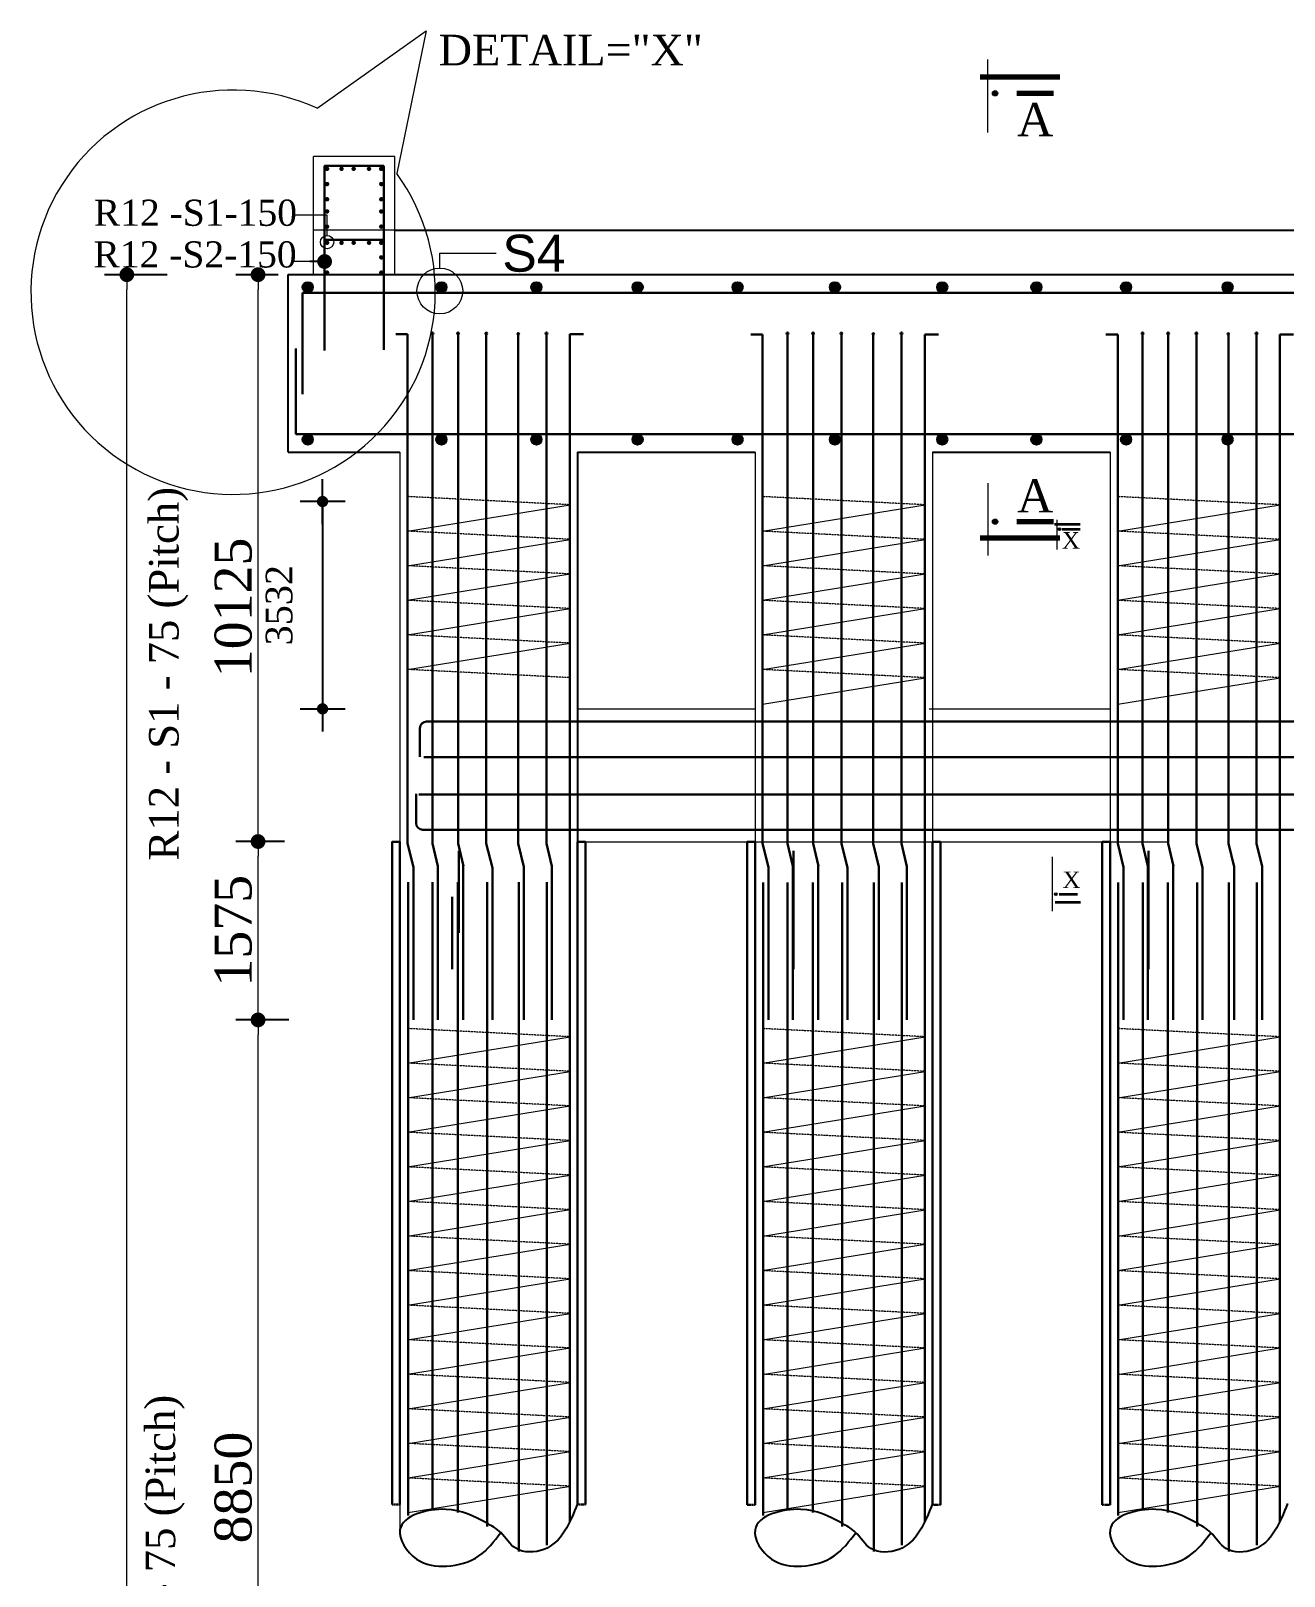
# Model space of a CAD drawing. Header units: millimetres. Extents: x -571543 to 35267, y -84886 to 197746.
# Drawn here: x -403814 to -395343, y 153966 to 164414 of the extents above; entities that cross this region are included whole.
import ezdxf

# ---------------------------------------------------------------- set-up
doc = ezdxf.new("R2010")
doc.units = ezdxf.units.MM
doc.header["$PDMODE"] = 2
doc.linetypes.add('DASHEDX2', pattern=[38.1, 25.4, -12.7])
doc.linetypes.add('HIDDEN', pattern=[9.525, 6.35, -3.175])
doc.layers.get('Defpoints').update_dxf_attribs({"lineweight": 13})
for name, color, linetype, lineweight in [('Abutment W Line', 200, 'Continuous', 15), ('Ber', 12, 'Continuous', 30), ('Binder', 136, 'Continuous', 15), ('BODER', 1, 'Continuous', 40), ('dim', 96, 'Continuous', 25), ('Dimision', 96, 'Continuous', 18), ('hatch', 65, 'Continuous', 15), ('Pile', 11, 'Continuous', 15), ('Reinf.', 12, 'Continuous', 30), ('Rod', 12, 'Continuous', 30), ('Steel Casing', 70, 'Continuous', 30), ('Text', 7, 'Continuous', 15)]:
    doc.layers.add(name, color=color, linetype=linetype, lineweight=lineweight)
doc.layers.add('Pire Line', color=11, linetype='Continuous')
doc.styles.add('ROMANS', font='arial.ttf', dxfattribs={"height": 200})
doc.styles.get("Standard").update_dxf_attribs({"font": 'times.ttf'})
doc.styles.add('STYLE1', font='romantic.ttf', dxfattribs={"height": 85})
doc.dimstyles.new('ISO-25', dxfattribs={"dimtxt": 175, "dimasz": 100, "dimexe": 65, "dimexo": 115.625, "dimgap": 40, "dimtad": 1, "dimtoh": 1, "dimdec": 0, "dimtxsty": 'Standard', "dimblk": 'DOT', "dimcen": 300, "dimclrd": 256, "dimclre": 256, "dimclrt": 256, "dimadec": 0, "dimazin": 0, "dimtfac": 1, "dimtdec": 0, "dimtix": 1, "dimtmove": 0, "dimatfit": 3, "dimldrblk": 'DOT', "dimfxl": 75, "dimlwd": -1, "dimarcsym": 0})
doc.dimstyles.new('ISO-70', dxfattribs={"dimscale": 0, "dimtxt": 70, "dimasz": 0.75, "dimexe": 35, "dimexo": 35, "dimgap": 20, "dimtad": 1, "dimdec": 0, "dimlfac": -1, "dimzin": 1, "dimdsep": 46, "dimtxsty": 'Standard', "dimblk": 'DIM', "dimcen": 60, "dimclrd": 256, "dimclre": 256, "dimclrt": 256, "dimadec": 0, "dimazin": 0, "dimtfac": 1, "dimtdec": 0, "dimtix": 1, "dimtofl": 0, "dimtmove": 0, "dimatfit": 3, "dimldrblk": 'DOT', "dimfxl": 35, "dimfxlon": 1, "dimtolj": 1, "dimlwd": -1, "dimarcsym": 0})

# ---------------------------------------------------------------- blocks, each defined once
blk = doc.blocks.new('rod')
at = {"layer": 'Rod', "ltscale": 10, "const_width": 15}
blk.add_lwpolyline([(-7.5, 0, 1), (7.5, 0, 1)], format="xyb", close=True, dxfattribs=at)
blk = doc.blocks.new('_Dot')
at = {"color": 0, "linetype": 'ByBlock', "lineweight": -2}
blk.add_line((-0.5, 0), (-1, 0), dxfattribs=at)
at = {"color": 0, "linetype": 'ByBlock', "const_width": 0.5}
blk.add_lwpolyline([(-0.25, 0, 1), (0.25, 0, 1)], format="xyb", close=True, dxfattribs=at)
blk = doc.blocks.new('*D306')
at = {"layer": 'Defpoints', "color": 0, "ltscale": 3, "transparency": 16777216}
for p in [(-402279, 157727), (-401956, 157727), (-401985, 151403)]:
    blk.add_point(p, dxfattribs=at)
at = {"layer": 'Dimision', "color": 1, "lineweight": -2, "ltscale": 3, "transparency": 16777216}
for p, q in [((-402071, 157727), (-402429, 157727)), ((-402101, 151403), (-402429, 151403))]:
    blk.add_line(p, q, dxfattribs=at)
at = {"layer": 'Dimision', "ltscale": 3, "transparency": 16777216}
blk.add_line((-402279, 151503), (-402279, 157627), dxfattribs=at)
at = {"layer": 'Dimision', "ltscale": 3, "transparency": 16777216, "xscale": 100, "yscale": 100, "zscale": 100}
for p, rotation in [((-402279, 157727), 90), ((-402279, 151403), 270)]:
    blk.add_blockref('_Dot', p, dxfattribs=dict(at, rotation=rotation))
at = {"layer": 'Dimision', "ltscale": 3, "transparency": 16777216, "insert": (-402446, 154565), "char_height": 250, "attachment_point": 5, "rotation": 90}
blk.add_mtext('8850', dxfattribs=at)
blk = doc.blocks.new('*D307')
at = {"layer": 'Defpoints', "color": 0, "ltscale": 3, "transparency": 16777216}
for p in [(-402279, 162766), (-402027, 162766), (-401985, 158933)]:
    blk.add_point(p, dxfattribs=at)
at = {"layer": 'Dimision', "color": 1, "lineweight": -2, "ltscale": 3, "transparency": 16777216}
for p, q in [((-402143, 162766), (-402429, 162766)), ((-402101, 158933), (-402429, 158933))]:
    blk.add_line(p, q, dxfattribs=at)
at = {"layer": 'Dimision', "ltscale": 3, "transparency": 16777216}
blk.add_line((-402279, 159033), (-402279, 162666), dxfattribs=at)
at = {"layer": 'Dimision', "ltscale": 3, "transparency": 16777216, "xscale": 100, "yscale": 100, "zscale": 100}
for p, rotation in [((-402279, 162766), 90), ((-402279, 158933), 270)]:
    blk.add_blockref('_Dot', p, dxfattribs=dict(at, rotation=rotation))
at = {"layer": 'Dimision', "ltscale": 3, "transparency": 16777216, "insert": (-402446, 160516), "char_height": 250, "attachment_point": 5, "rotation": 90}
blk.add_mtext('10125', dxfattribs=at)
blk = doc.blocks.new('*D309')
at = {"layer": 'Defpoints', "color": 0, "ltscale": 3, "transparency": 16777216}
for p in [(-403166, 162766), (-402779, 162766), (-402612, 133091)]:
    blk.add_point(p, dxfattribs=at)
at = {"layer": 'Dimision', "color": 1, "lineweight": -2, "ltscale": 3, "transparency": 16777216}
for p, q in [((-402894, 162766), (-403316, 162766)), ((-402728, 133091), (-403316, 133091))]:
    blk.add_line(p, q, dxfattribs=at)
at = {"layer": 'Dimision', "ltscale": 3, "transparency": 16777216}
blk.add_line((-403166, 133191), (-403166, 162666), dxfattribs=at)
at = {"layer": 'Dimision', "ltscale": 3, "transparency": 16777216, "xscale": 100, "yscale": 100, "zscale": 100}
for p, rotation in [((-403166, 162766), 90), ((-403166, 133091), 270)]:
    blk.add_blockref('_Dot', p, dxfattribs=dict(at, rotation=rotation))
at = {"layer": 'Dimision', "ltscale": 3, "transparency": 16777216, "insert": (-403333, 147929), "char_height": 250, "attachment_point": 5, "rotation": 90}
blk.add_mtext('56450', dxfattribs=at)
blk = doc.blocks.new('*D390')
at = {"layer": 'Defpoints', "color": 0, "ltscale": 3, "transparency": 16777216}
for p in [(-402279, 158933), (-401985, 158933), (-401977, 157727)]:
    blk.add_point(p, dxfattribs=at)
at = {"layer": 'Dimision', "color": 1, "lineweight": -2, "ltscale": 3, "transparency": 16777216}
for p, q in [((-402101, 158933), (-402429, 158933)), ((-402093, 157727), (-402429, 157727))]:
    blk.add_line(p, q, dxfattribs=at)
at = {"layer": 'Dimision', "ltscale": 3, "transparency": 16777216}
blk.add_line((-402279, 157827), (-402279, 158833), dxfattribs=at)
at = {"layer": 'Dimision', "ltscale": 3, "transparency": 16777216, "xscale": 100, "yscale": 100, "zscale": 100}
for p, rotation in [((-402279, 158933), 90), ((-402279, 157727), 270)]:
    blk.add_blockref('_Dot', p, dxfattribs=dict(at, rotation=rotation))
at = {"layer": 'Dimision', "ltscale": 3, "transparency": 16777216, "insert": (-402446, 158330), "char_height": 250, "attachment_point": 5, "rotation": 90}
blk.add_mtext('1575', dxfattribs=at)
blk = doc.blocks.new('DIM')
at = {"layer": 'dim'}
for p, q in [((0, -101.4), (0, 101.4)), ((-101.4, 0), (101.4, 0))]:
    blk.add_line(p, q, dxfattribs=at)
at = {"layer": 'dim', "const_width": 25.4}
blk.add_lwpolyline([(-12.7, 0, 1), (12.7, 0, 1)], format="xyb", close=True, dxfattribs=at)
blk = doc.blocks.new('*D391')
at = {"layer": 'Defpoints', "color": 0, "ltscale": 30, "transparency": 16777216}
for p in [(-400920, 161232), (-401843, 159830), (-397132, 159830)]:
    blk.add_point(p, dxfattribs=at)
at = {"layer": 'dim', "lineweight": -2, "ltscale": 30, "transparency": 16777216}
for p, q in [((-401808, 161232), (-401878, 161232)), ((-401808, 159830), (-401878, 159830))]:
    blk.add_line(p, q, dxfattribs=at)
at = {"layer": 'dim', "ltscale": 30, "transparency": 16777216}
blk.add_line((-401843, 161230), (-401843, 159832), dxfattribs=at)
at = {"layer": 'dim', "ltscale": 30, "transparency": 16777216, "xscale": 1.5, "yscale": 1.5, "zscale": 1.5}
for p, rotation in [((-401843, 161232), 90), ((-401843, 159830), 270)]:
    blk.add_blockref('DIM', p, dxfattribs=dict(at, rotation=rotation))
at = {"layer": 'dim', "ltscale": 30, "transparency": 16777216, "insert": (-402136, 160531), "char_height": 160, "attachment_point": 5, "rotation": 90}
blk.add_mtext('\\A1;{\\H1.125x;3532}', dxfattribs=at)

msp = doc.modelspace()

# ---------------------------------------------------------------- hatches: boundary and pattern name
at = {"layer": 'Pire Line', "ltscale": 3}
h = msp.add_hatch(color=256, dxfattribs=at)
h.set_gradient(color1=(238, 17, 46), color2=(219, 15, 42), one_color=1, tint=0.46, name='INVCYLINDER')
h.paths.add_polyline_path([(-401978.1, 162681.1, 1), (-401908.2, 162681.1, 1)])
h = msp.add_hatch(color=256, dxfattribs=at)
h.set_gradient(color1=(238, 17, 46), color2=(219, 15, 42), one_color=1, tint=0.46, name='INVCYLINDER')
h.paths.add_polyline_path([(-401074.3, 162681.1, 1), (-401004.4, 162681.1, 1)])
h = msp.add_hatch(color=256, dxfattribs=at)
h.set_gradient(color1=(238, 17, 46), color2=(219, 15, 42), one_color=1, tint=0.46, name='INVCYLINDER')
h.paths.add_polyline_path([(-400432.3, 162681.1, 1), (-400362.4, 162681.1, 1)])
h = msp.add_hatch(color=256, dxfattribs=at)
h.set_gradient(color1=(238, 17, 46), color2=(219, 15, 42), one_color=1, tint=0.46, name='INVCYLINDER')
h.paths.add_polyline_path([(-399748.1, 162681.1, 1), (-399678.2, 162681.1, 1)])
h = msp.add_hatch(color=256, dxfattribs=at)
h.set_gradient(color1=(238, 17, 46), color2=(219, 15, 42), one_color=1, tint=0.46, name='INVCYLINDER')
h.paths.add_polyline_path([(-399072.6, 162681.1, 1), (-399002.7, 162681.1, 1)])
h = msp.add_hatch(color=256, dxfattribs=at)
h.set_gradient(color1=(238, 17, 46), color2=(219, 15, 42), one_color=1, tint=0.46, name='INVCYLINDER')
h.paths.add_polyline_path([(-398414.4, 162681.1, 1), (-398344.5, 162681.1, 1)])
h = msp.add_hatch(color=256, dxfattribs=at)
h.set_gradient(color1=(238, 17, 46), color2=(219, 15, 42), one_color=1, tint=0.46, name='INVCYLINDER')
h.paths.add_polyline_path([(-397689.2, 162681.1, 1), (-397619.3, 162681.1, 1)])
h = msp.add_hatch(color=256, dxfattribs=at)
h.set_gradient(color1=(238, 17, 46), color2=(219, 15, 42), one_color=1, tint=0.46, name='INVCYLINDER')
h.paths.add_polyline_path([(-397052.4, 162681.1, 1), (-396982.5, 162681.1, 1)])
h = msp.add_hatch(color=256, dxfattribs=at)
h.set_gradient(color1=(238, 17, 46), color2=(219, 15, 42), one_color=1, tint=0.46, name='INVCYLINDER')
h.paths.add_polyline_path([(-396446.7, 162681.1, 1), (-396376.8, 162681.1, 1)])
h = msp.add_hatch(color=256, dxfattribs=at)
h.set_gradient(color1=(238, 17, 46), color2=(219, 15, 42), one_color=1, tint=0.46, name='INVCYLINDER')
h.paths.add_polyline_path([(-395760.4, 162681.1, 1), (-395690.5, 162681.1, 1)])
h = msp.add_hatch(color=256, dxfattribs=at)
h.set_gradient(color1=(238, 17, 46), color2=(219, 15, 42), one_color=1, tint=0.46, name='INVCYLINDER')
h.paths.add_polyline_path([(-401978.1, 161651.1, -1), (-401908.2, 161651.1, -1)])
h = msp.add_hatch(color=256, dxfattribs=at)
h.set_gradient(color1=(238, 17, 46), color2=(219, 15, 42), one_color=1, tint=0.46, name='INVCYLINDER')
h.paths.add_polyline_path([(-401074.3, 161651.1, -1), (-401004.4, 161651.1, -1)])
h = msp.add_hatch(color=256, dxfattribs=at)
h.set_gradient(color1=(238, 17, 46), color2=(219, 15, 42), one_color=1, tint=0.46, name='INVCYLINDER')
h.paths.add_polyline_path([(-400432.3, 161651.1, -1), (-400362.4, 161651.1, -1)])
h = msp.add_hatch(color=256, dxfattribs=at)
h.set_gradient(color1=(238, 17, 46), color2=(219, 15, 42), one_color=1, tint=0.46, name='INVCYLINDER')
h.paths.add_polyline_path([(-399748.1, 161651.1, -1), (-399678.2, 161651.1, -1)])
h = msp.add_hatch(color=256, dxfattribs=at)
h.set_gradient(color1=(238, 17, 46), color2=(219, 15, 42), one_color=1, tint=0.46, name='INVCYLINDER')
h.paths.add_polyline_path([(-399072.6, 161651.1, -1), (-399002.7, 161651.1, -1)])
h = msp.add_hatch(color=256, dxfattribs=at)
h.set_gradient(color1=(238, 17, 46), color2=(219, 15, 42), one_color=1, tint=0.46, name='INVCYLINDER')
h.paths.add_polyline_path([(-398414.4, 161651.1, -1), (-398344.5, 161651.1, -1)])
h = msp.add_hatch(color=256, dxfattribs=at)
h.set_gradient(color1=(238, 17, 46), color2=(219, 15, 42), one_color=1, tint=0.46, name='INVCYLINDER')
h.paths.add_polyline_path([(-397689.2, 161651.1, -1), (-397619.3, 161651.1, -1)])
h = msp.add_hatch(color=256, dxfattribs=at)
h.set_gradient(color1=(238, 17, 46), color2=(219, 15, 42), one_color=1, tint=0.46, name='INVCYLINDER')
h.paths.add_polyline_path([(-397052.4, 161651.1, -1), (-396982.5, 161651.1, -1)])
h = msp.add_hatch(color=256, dxfattribs=at)
h.set_gradient(color1=(238, 17, 46), color2=(219, 15, 42), one_color=1, tint=0.46, name='INVCYLINDER')
h.paths.add_polyline_path([(-396446.7, 161651.1, -1), (-396376.8, 161651.1, -1)])
h = msp.add_hatch(color=256, dxfattribs=at)
h.set_gradient(color1=(238, 17, 46), color2=(219, 15, 42), one_color=1, tint=0.46, name='INVCYLINDER')
h.paths.add_polyline_path([(-395760.4, 161651.1, -1), (-395690.5, 161651.1, -1)])
at = {"layer": 'Reinf.', "ltscale": 5}
for points in [[(-401105.9, 162368.5, 1), (-401093.9, 162368.5, 1)], [(-400933.1, 162368.5, 1), (-400921.1, 162368.5, 1)], [(-400742.1, 162368.5, 1), (-400730.1, 162368.5, 1)], [(-400525.9, 162364.8, 1), (-400513.9, 162364.8, 1)], [(-400335.4, 162368.5, 1), (-400323.4, 162368.5, 1)], [(-398705.9, 162368.4, 1), (-398693.9, 162368.4, 1)], [(-398533.1, 162368.4, 1), (-398521.1, 162368.4, 1)], [(-398342.1, 162368.4, 1), (-398330.1, 162368.4, 1)], [(-398126, 162364.7, 1), (-398114, 162364.7, 1)], [(-397935.5, 162368.4, 1), (-397923.5, 162368.4, 1)], [(-396305.9, 162368.4, 1), (-396293.9, 162368.4, 1)], [(-396133.1, 162368.4, 1), (-396121.1, 162368.4, 1)], [(-395942.1, 162368.4, 1), (-395930.1, 162368.4, 1)], [(-395726, 162364.7, 1), (-395714, 162364.7, 1)], [(-395535.5, 162368.4, 1), (-395523.5, 162368.4, 1)]]:
    msp.add_hatch(color=256, dxfattribs=at).paths.add_polyline_path(points)
at = {"layer": 'Text'}
for points in [[(-397278.8, 163992.4, 1), (-397314.7, 163992.4, 1)], [(-397278.8, 161096, -1), (-397314.7, 161096, -1)], [(-396852.6, 161044.7, 1), (-396870.5, 161044.7, 1)], [(-396878.1, 158576.6, -1), (-396896, 158576.6, -1)]]:
    msp.add_hatch(color=256, dxfattribs=at).paths.add_polyline_path(points)

# ---------------------------------------------------------------- linework, layer by layer
at = {"layer": 'Abutment W Line'}
for p, q in [((-401904.7, 163066.1), (-401904.7, 163566.1)), ((-401354.7, 163566.1), (-401904.7, 163566.1)), ((-401354.7, 163066.1), (-401354.7, 163566.1)), ((-401904.7, 162766.1), (-401904.7, 163066.1)), ((-401354.7, 163066.1), (-401904.7, 163066.1)), ((-401354.7, 162766.1), (-401354.7, 163066.1))]:
    msp.add_line(p, q, dxfattribs=at)
at = {"layer": 'Ber', "ltscale": 0.02}
for p, q in [((-401184.7, 159699.1), (-401184.7, 159504.9)), ((-393092.6, 159744.1), (-401139.7, 159744.1)), ((-393074, 159504.6), (-401159.4, 159504.6)), ((-401210.5, 159255.9), (-401210.5, 159057.3)), ((-393074, 159251.8), (-401192.1, 159251.8)), ((-393066.8, 159012.3), (-401165.5, 159012.3))]:
    msp.add_line(p, q, dxfattribs=at)
for points in [[(-401829.7, 162753), (-401829.7, 163501.2), (-401429.7, 163501.2)], [(-401429.7, 162758.9), (-401429.7, 163501.2)], [(-401829.7, 162253), (-401829.7, 163001.2), (-401429.7, 163001.2)], [(-401429.7, 162258.9), (-401429.7, 163001.2)]]:
    msp.add_lwpolyline(points, dxfattribs=at)
for centre, start, end in [((-401139.7, 159699.1), 90, 180), ((-401165.5, 159057.3), 180, 270)]:
    msp.add_arc(centre, 45, start, end, dxfattribs=at)
at = {"layer": 'Binder', "linetype": 'DASHEDX2', "ltscale": 0.007}
for p, q in [((-400170.2, 161210), (-401268.1, 161265.5)), ((-397770.2, 161209.9), (-398868.2, 161265.4)), ((-395370.2, 161209.9), (-396468.2, 161265.4)), ((-400170.2, 160976.2), (-401268.1, 161031.7)), ((-397770.2, 160976), (-398868.2, 161031.6)), ((-395370.2, 160976), (-396468.2, 161031.6)), ((-400170.2, 160742.4), (-401268.1, 160797.9)), ((-397770.2, 160742.2), (-398868.2, 160797.8)), ((-395370.2, 160742.2), (-396468.2, 160797.8)), ((-400170.2, 160508.5), (-401268.1, 160564.1)), ((-397770.2, 160508.4), (-398868.2, 160564)), ((-395370.2, 160508.4), (-396468.2, 160564)), ((-400170.2, 160274.7), (-401268.1, 160330.3)), ((-397770.2, 160274.6), (-398868.2, 160330.2)), ((-395370.2, 160274.6), (-396468.2, 160330.2)), ((-400170.2, 160040.9), (-401268.1, 160096.5)), ((-397770.2, 160040.8), (-398868.2, 160096.4)), ((-395370.2, 160040.8), (-396468.2, 160096.4)), ((-400170.2, 157613), (-401268.1, 157668.6)), ((-397770.2, 157612.9), (-398868.2, 157668.4)), ((-395370.2, 157612.9), (-396468.2, 157668.4)), ((-400170.2, 157379.2), (-401268.1, 157434.7)), ((-397770.2, 157379.1), (-398868.2, 157434.6)), ((-395370.2, 157379.1), (-396468.2, 157434.6)), ((-400170.2, 157145.4), (-401268.1, 157200.9)), ((-397770.2, 157145.3), (-398868.2, 157200.8)), ((-395370.2, 157145.3), (-396468.2, 157200.8)), ((-400170.2, 156911.6), (-401268.1, 156967.1)), ((-397770.2, 156911.4), (-398868.2, 156967)), ((-395370.2, 156911.4), (-396468.2, 156967)), ((-400170.2, 156677.8), (-401268.1, 156733.3)), ((-397770.2, 156677.6), (-398868.2, 156733.2)), ((-395370.2, 156677.6), (-396468.2, 156733.2)), ((-400170.2, 156443.9), (-401268.1, 156499.5)), ((-397770.2, 156443.8), (-398868.2, 156499.4)), ((-395370.2, 156443.8), (-396468.2, 156499.4)), ((-400170.2, 156210.1), (-401268.1, 156265.7)), ((-397770.2, 156210), (-398868.2, 156265.6)), ((-395370.2, 156210), (-396468.2, 156265.6)), ((-400170.2, 155976.3), (-401268.1, 156031.9)), ((-397770.2, 155976.2), (-398868.2, 156031.8)), ((-395370.2, 155976.2), (-396468.2, 156031.8)), ((-400170.2, 155742.5), (-401268.1, 155798.1)), ((-397770.2, 155742.4), (-398868.2, 155798)), ((-395370.2, 155742.4), (-396468.2, 155798)), ((-400170.2, 155508.7), (-401268.1, 155564.3)), ((-397770.2, 155508.6), (-398868.2, 155564.2)), ((-395370.2, 155508.6), (-396468.2, 155564.2)), ((-400166.8, 155275.4), (-401264.8, 155331)), ((-397766.9, 155275.3), (-398864.9, 155330.9)), ((-395366.9, 155275.3), (-396464.9, 155330.9)), ((-400166.8, 155041.6), (-401264.8, 155097.2)), ((-397766.9, 155041.5), (-398864.9, 155097.1)), ((-395366.9, 155041.5), (-396464.9, 155097.1)), ((-400166.8, 154807.8), (-401264.8, 154863.4)), ((-397766.9, 154807.7), (-398864.9, 154863.3)), ((-395366.9, 154807.7), (-396464.9, 154863.3)), ((-400166.8, 154574), (-401264.8, 154629.6)), ((-397766.9, 154573.9), (-398864.9, 154629.5)), ((-395366.9, 154573.9), (-396464.9, 154629.5))]:
    msp.add_line(p, q, dxfattribs=at)
at = {"layer": 'Binder', "ltscale": 5}
for p, q in [((-401268.1, 161031.7), (-400170.2, 161210)), ((-398868.2, 161031.6), (-397770.2, 161209.9)), ((-396468.2, 161031.6), (-395370.2, 161209.9)), ((-401268.1, 160797.9), (-400170.2, 160976.2)), ((-398868.2, 160797.8), (-397770.2, 160976)), ((-396468.2, 160797.8), (-395370.2, 160976)), ((-401268.1, 160564.1), (-400170.2, 160742.4)), ((-398868.2, 160564), (-397770.2, 160742.2)), ((-396468.2, 160564), (-395370.2, 160742.2)), ((-401268.1, 160330.3), (-400170.2, 160508.5)), ((-398868.2, 160330.2), (-397770.2, 160508.4)), ((-396468.2, 160330.2), (-395370.2, 160508.4)), ((-401268.1, 160096.5), (-400170.2, 160274.7)), ((-398868.2, 160096.4), (-397770.2, 160274.6)), ((-396468.2, 160096.4), (-395370.2, 160274.6)), ((-398868.2, 159862.6), (-397770.2, 160040.8)), ((-396468.2, 159862.6), (-395370.2, 160040.8)), ((-401268.1, 157434.7), (-400170.2, 157613)), ((-398868.2, 157434.6), (-397770.2, 157612.9)), ((-396468.2, 157434.6), (-395370.2, 157612.9)), ((-401268.1, 157200.9), (-400170.2, 157379.2)), ((-398868.2, 157200.8), (-397770.2, 157379.1)), ((-396468.2, 157200.8), (-395370.2, 157379.1)), ((-401268.1, 156967.1), (-400170.2, 157145.4)), ((-398868.2, 156967), (-397770.2, 157145.3)), ((-396468.2, 156967), (-395370.2, 157145.3)), ((-401268.1, 156733.3), (-400170.2, 156911.6)), ((-398868.2, 156733.2), (-397770.2, 156911.4)), ((-396468.2, 156733.2), (-395370.2, 156911.4)), ((-401268.1, 156499.5), (-400170.2, 156677.8)), ((-398868.2, 156499.4), (-397770.2, 156677.6)), ((-396468.2, 156499.4), (-395370.2, 156677.6)), ((-401268.1, 156265.7), (-400170.2, 156443.9)), ((-398868.2, 156265.6), (-397770.2, 156443.8)), ((-396468.2, 156265.6), (-395370.2, 156443.8)), ((-401268.1, 156031.9), (-400170.2, 156210.1)), ((-398868.2, 156031.8), (-397770.2, 156210)), ((-396468.2, 156031.8), (-395370.2, 156210)), ((-401268.1, 155798.1), (-400170.2, 155976.3)), ((-398868.2, 155798), (-397770.2, 155976.2)), ((-396468.2, 155798), (-395370.2, 155976.2)), ((-401268.1, 155564.3), (-400170.2, 155742.5)), ((-398868.2, 155564.2), (-397770.2, 155742.4)), ((-396468.2, 155564.2), (-395370.2, 155742.4)), ((-401268.1, 155330.5), (-400170.2, 155508.7)), ((-398868.2, 155330.3), (-397770.2, 155508.6)), ((-396468.2, 155330.3), (-395370.2, 155508.6)), ((-401264.8, 155097.2), (-400166.8, 155275.4)), ((-398864.9, 155097.1), (-397766.9, 155275.3)), ((-396464.9, 155097.1), (-395366.9, 155275.3)), ((-401264.8, 154863.4), (-400166.8, 155041.6)), ((-398864.9, 154863.3), (-397766.9, 155041.5)), ((-396464.9, 154863.3), (-395366.9, 155041.5)), ((-401264.8, 154629.6), (-400166.8, 154807.8)), ((-398864.9, 154629.5), (-397766.9, 154807.7)), ((-396464.9, 154629.5), (-395366.9, 154807.7)), ((-401264.8, 154395.8), (-400166.8, 154574)), ((-398864.9, 154395.6), (-397766.9, 154573.9)), ((-396464.9, 154395.6), (-395366.9, 154573.9))]:
    msp.add_line(p, q, dxfattribs=at)
at = {"layer": 'BODER', "color": 7, "lineweight": 9, "ltscale": 5}
msp.add_lwpolyline([(-401880.2, 163890.8), (-401143.6, 164414.3), (-401341.2, 163449.8)], dxfattribs=at)
msp.add_arc((-402447.6, 162647.4), 1366.8, 65.47011, 35.95088, dxfattribs=at)
at = {"layer": 'dim', "ltscale": 30}
for points in [[(-400119.7, 154456.3), (-400347.3, 154146.4), (-400537.2, 154153.9), (-400638.4, 154259.9), (-400735.7, 154325.7), (-401010, 154417.5), (-401319.7, 154280.2), (-401207.6, 154081.5), (-401004.7, 154033.7), (-400785.6, 154102.4), (-400638.4, 154259.9)], [(-397719.8, 154456.2), (-397947.4, 154146.3), (-398137.2, 154153.7), (-398238.4, 154259.7), (-398335.8, 154325.6), (-398610, 154417.4), (-398919.8, 154280.1), (-398807.6, 154081.3), (-398604.8, 154033.6), (-398385.7, 154102.3), (-398238.4, 154259.7)], [(-395319.8, 154456.2), (-395547.4, 154146.3), (-395737.2, 154153.7), (-395838.4, 154259.7), (-395935.8, 154325.6), (-396210, 154417.4), (-396519.8, 154280.1), (-396407.6, 154081.3), (-396204.8, 154033.6), (-395985.7, 154102.3), (-395838.4, 154259.7)]]:
    msp.add_spline(points, degree=3, dxfattribs=at)
at = {"layer": 'Dimision', "ltscale": 3}
for p, q in [((-397344.9, 163727.3), (-397344.9, 164221.3)), ((-397344.9, 161357.1), (-397344.9, 160867.2))]:
    msp.add_line(p, q, dxfattribs=at)
at = {"layer": 'Dimision', "ltscale": 5}
for p, q in [((-401050.6, 162810.6), (-401050.6, 162911.1)), ((-401050.6, 162911.1), (-400668.6, 162911.1))]:
    msp.add_line(p, q, dxfattribs=at)
at = {"layer": 'Dimision', "lineweight": 20}
msp.add_lwpolyline([(-401812.6, 163031.5), (-401812.6, 163167.5), (-402024.8, 163167.5)], dxfattribs=at)
msp.add_circle((-401812.6, 162986.6), 44.9, dxfattribs=at)
at = {"layer": 'Dimision', "ltscale": 5}
msp.add_circle((-401050.6, 162655.7), 154.8, dxfattribs=at)
at = {"layer": 'hatch', "ltscale": 3}
for p, q in [((-400119.7, 159830.2), (-398919.8, 159830.2)), ((-397743, 159830.2), (-396519.8, 159830.2)), ((-400119.7, 158930.2), (-396119.7, 158930.2))]:
    msp.add_line(p, q, dxfattribs=at)
at = {"layer": 'Pile', "ltscale": 3}
for p, q in [((-401319.7, 161566.1), (-401319.7, 154240.8)), ((-401319.7, 161566.1), (-401319.7, 154240.8)), ((-398919.8, 161566.1), (-398919.8, 158930)), ((-397719.7, 161566.1), (-397719.8, 158930)), ((-396519.8, 161566.1), (-396519.8, 158930))]:
    msp.add_line(p, q, dxfattribs=at)
at = {"layer": 'Pire Line', "ltscale": 3}
for p, q in [((-401354.7, 163066.1), (-392917.4, 163066.1)), ((-402074.6, 162766.1), (-392197.5, 162766.1)), ((-402074.6, 161566.1), (-402074.6, 162766.1)), ((-402074.6, 161566.1), (-401319.7, 161566.1)), ((-400119.7, 161566.1), (-400119.7, 158930.2)), ((-400119.7, 161566.1), (-398919.8, 161566.1)), ((-397719.7, 161566.1), (-396519.8, 161566.1)), ((-400119.7, 158934.1), (-400119.7, 154456.3)), ((-397719.8, 158933.9), (-397719.8, 154456.2))]:
    msp.add_line(p, q, dxfattribs=at)
at = {"layer": 'Pire Line', "color": 1, "ltscale": 3}
for centre in [(-401943.1, 162681.1), (-401039.4, 162681.1), (-400397.3, 162681.1), (-399713.2, 162681.1), (-399037.7, 162681.1), (-398379.4, 162681.1), (-397654.3, 162681.1), (-397017.5, 162681.1), (-396411.8, 162681.1), (-395725.4, 162681.1), (-401943.1, 161651.1), (-401039.4, 161651.1), (-400397.3, 161651.1), (-399713.2, 161651.1), (-399037.7, 161651.1), (-398379.4, 161651.1), (-397654.3, 161651.1), (-397017.5, 161651.1), (-396411.8, 161651.1), (-395725.4, 161651.1)]:
    msp.add_circle(centre, 34.9, dxfattribs=at)
at = {"layer": 'Reinf.', "ltscale": 5}
for p, q in [((-401099.9, 158918.9), (-401099.9, 162368.5)), ((-400926.9, 158918.9), (-400926.9, 162366.6)), ((-400736.1, 158918.9), (-400736.1, 162368.5)), ((-400519.9, 158918.9), (-400519.9, 162368.5)), ((-398699.9, 158918.8), (-398699.9, 162368.4)), ((-398526.9, 158918.8), (-398526.9, 162366.5)), ((-398336.1, 158918.8), (-398336.1, 162368.4)), ((-398120, 158918.8), (-398120, 162368.4)), ((-396299.9, 158918.8), (-396299.9, 162368.4)), ((-396126.9, 158918.8), (-396126.9, 162366.5)), ((-395936.1, 158918.8), (-395936.1, 162368.4)), ((-395720, 158918.8), (-395720, 162368.4)), ((-401268.1, 162362.6), (-401347.2, 162362.6)), ((-400172.2, 162362.6), (-400080, 162362.6)), ((-398868.2, 162362.5), (-398947.2, 162362.5)), ((-397772.2, 162362.5), (-397680.1, 162362.5)), ((-396468.2, 162362.5), (-396547.2, 162362.5)), ((-395372.2, 162362.5), (-395280.1, 162362.5)), ((-401268.1, 158918.9), (-401229.3, 158760.3)), ((-401099.9, 158918.9), (-401063.6, 158766.9)), ((-400926.9, 158918.9), (-400890.6, 158766.9)), ((-400736.1, 158918.9), (-400695.2, 158755.1)), ((-400519.9, 158918.9), (-400481.8, 158762.1)), ((-400329.3, 158918.9), (-400292.4, 158765.4)), ((-398868.2, 158918.8), (-398829.4, 158760.2)), ((-398699.9, 158918.8), (-398663.6, 158766.8)), ((-398526.9, 158918.8), (-398490.6, 158766.8)), ((-398336.1, 158918.8), (-398295.3, 158755)), ((-398120, 158918.8), (-398081.8, 158762)), ((-397929.3, 158918.8), (-397892.4, 158765.2)), ((-396468.2, 158918.8), (-396429.4, 158760.2)), ((-396299.9, 158918.8), (-396263.6, 158766.8)), ((-396126.9, 158918.8), (-396090.6, 158766.8)), ((-395936.1, 158918.8), (-395895.3, 158755)), ((-395720, 158918.8), (-395681.8, 158762)), ((-395529.3, 158918.8), (-395492.4, 158765.2)), ((-401229.3, 157726.6), (-401229.3, 158760.3)), ((-401063.6, 157726.6), (-401063.6, 158766.9)), ((-400892.5, 157726.6), (-400892.5, 158772.1)), ((-400695.2, 157726.6), (-400695.2, 158755.1)), ((-400481.8, 157726.6), (-400481.8, 158762.1)), ((-400292.4, 157726.6), (-400292.4, 158765.4)), ((-398829.4, 157726.5), (-398829.4, 158760.2)), ((-398663.6, 157726.5), (-398663.6, 158766.8)), ((-398492.6, 157726.5), (-398492.6, 158771.9)), ((-398295.3, 157726.5), (-398295.3, 158755)), ((-398081.8, 157726.5), (-398081.8, 158762)), ((-397892.4, 157726.5), (-397892.4, 158765.2)), ((-396429.4, 157726.5), (-396429.4, 158760.2)), ((-396263.6, 157726.5), (-396263.6, 158766.8)), ((-396092.6, 157726.5), (-396092.6, 158771.9)), ((-395895.3, 157726.5), (-395895.3, 158755)), ((-395681.8, 157726.5), (-395681.8, 158762)), ((-395492.4, 157726.5), (-395492.4, 158765.2)), ((-401264.8, 154376.8), (-401264.8, 158657.2)), ((-401099.1, 154416.7), (-401099.1, 158657.2)), ((-400928.1, 154397.3), (-400928.1, 158657.2)), ((-400730.8, 154302.6), (-400730.8, 158657.2)), ((-400517.3, 154132.8), (-400517.3, 158657.2)), ((-400327.9, 154176.1), (-400327.9, 158657.2)), ((-398864.9, 154376.7), (-398864.9, 158657.1)), ((-398699.2, 154416.5), (-398699.2, 158657.1)), ((-398528.1, 154397.2), (-398528.1, 158657.1)), ((-398330.8, 154302.5), (-398330.8, 158657.1)), ((-398117.4, 154132.7), (-398117.4, 158657.1)), ((-397927.9, 154175.9), (-397927.9, 158657.1)), ((-396464.9, 154376.7), (-396464.9, 158657.1)), ((-396299.2, 154416.5), (-396299.2, 158657.1)), ((-396128.1, 154397.2), (-396128.1, 158657.1)), ((-395930.8, 154302.5), (-395930.8, 158657.1)), ((-395717.4, 154132.7), (-395717.4, 158657.1)), ((-395527.9, 154175.9), (-395527.9, 158657.1))]:
    msp.add_line(p, q, dxfattribs=at)
for points in [[(-400329.3, 158918.9), (-400329.3, 162368.5)], [(-397929.3, 158918.8), (-397929.3, 162368.4)], [(-395529.3, 158918.8), (-395529.3, 162368.4)], [(-401268.1, 158918.9), (-401268.1, 162362.6)], [(-400172.2, 154333.7), (-400172.2, 162362.6)], [(-398868.2, 158918.8), (-398868.2, 162362.5)], [(-397772.2, 154333.6), (-397772.2, 162362.5)], [(-396468.2, 158918.8), (-396468.2, 162362.5)], [(-395372.2, 154333.6), (-395372.2, 162362.5)]]:
    msp.add_lwpolyline(points, dxfattribs=at)
for centre in [(-401099.9, 162368.5), (-400927.1, 162368.5), (-400736.1, 162368.5), (-400519.9, 162364.8), (-400329.4, 162368.5), (-398699.9, 162368.4), (-398527.1, 162368.4), (-398336.1, 162368.4), (-398120, 162364.7), (-397929.5, 162368.4), (-396299.9, 162368.4), (-396127.1, 162368.4), (-395936.1, 162368.4), (-395720, 162364.7), (-395529.5, 162368.4)]:
    msp.add_circle(centre, 6, dxfattribs=at)
at = {"layer": 'Rod', "ltscale": 0.1}
for p, q in [((-392294, 162642.2), (-401978.1, 162642.2)), ((-401978.1, 161959), (-401978.1, 162642.2)), ((-402024.6, 161687), (-402024.6, 162267.8)), ((-392247.5, 161687), (-402024.6, 161687)), ((-400921.3, 158316.3), (-400921.3, 158870.3)), ((-398659.5, 158870.3), (-398659.5, 158071.1)), ((-396260.1, 158869.8), (-396260.1, 158070.6)), ((-396259.5, 158870.3), (-396259.5, 158071.1)), ((-400967.8, 158071.1), (-400967.8, 158558.1))]:
    msp.add_line(p, q, dxfattribs=at)
at = {"layer": 'Steel Casing', "linetype": 'HIDDEN', "ltscale": 0.3}
for p, q in [((-401373, 154449.2), (-401319.7, 154449.2)), ((-400119.7, 154449.2), (-400066.4, 154449.2)), ((-398973.1, 154449.1), (-398919.8, 154449.1)), ((-397719.8, 154449.1), (-397666.5, 154449.1)), ((-396573.1, 154449.1), (-396519.8, 154449.1))]:
    msp.add_line(p, q, dxfattribs=at)
at = {"layer": 'Steel Casing', "linetype": 'Continuous', "ltscale": 0.3}
for points in [[(-401319.7, 154449.2), (-401319.7, 158930.2), (-401373.1, 158930.2), (-401373.1, 154449.2)], [(-400066.4, 154449.2), (-400066.4, 158930.2), (-400119.7, 158930.2), (-400119.7, 154449.2)], [(-398919.8, 154449.1), (-398919.8, 158930), (-398973.1, 158930), (-398973.1, 154449.1)], [(-397666.5, 154449.1), (-397666.5, 158930), (-397719.8, 158930), (-397719.8, 154449.1)], [(-396519.8, 154449.1), (-396519.8, 158930), (-396573.1, 158930), (-396573.1, 154449.1)]]:
    msp.add_lwpolyline(points, dxfattribs=at)
at = {"layer": 'Text'}
for p, q in [((-396878.6, 161109.3), (-396878.6, 160908.7)), ((-396911.1, 158829.7), (-396911.1, 158462.1))]:
    msp.add_line(p, q, dxfattribs=at)
for points, const_width in [([(-397399.8, 164102.6), (-396857.4, 164102.6)], 35.9), ([(-397151.3, 163992.4), (-396901.8, 163992.4)], 35.9), ([(-397151.3, 161096), (-396901.8, 161096)], 35.9), ([(-396895.9, 161078.3), (-396721.2, 161078.3)], 17.9), ([(-396845.4, 161044.7), (-396720.6, 161044.7)], 17.9), ([(-397399.8, 160985.8), (-396857.4, 160985.8)], 35.9), ([(-396892, 158521.5), (-396717.3, 158521.5)], 17.9), ([(-396864.3, 158576.6), (-396739.5, 158576.6)], 17.9)]:
    msp.add_lwpolyline(points, dxfattribs=dict(at, const_width=const_width))
for centre, radius in [((-397296.8, 163992.4), 17.9), ((-397296.8, 161096), 17.9), ((-396861.5, 161044.7), 8.97), ((-396887, 158576.6), 8.97)]:
    msp.add_circle(centre, radius, dxfattribs=at)

# ---------------------------------------------------------------- block references
at = {"layer": 'Text', "xscale": -1, "rotation": 269.9999999999778}
for p in [(-401812.6, 163481.7), (-401714.9, 163481.7), (-401632.7, 163481.7), (-401529.1, 163481.7), (-401446.2, 163481.7), (-401812.6, 163378.7), (-401446.2, 163378.7), (-401812.6, 163275.9), (-401812.6, 163193.4), (-401446.2, 163275.9), (-401446.2, 163193.4), (-401812.6, 163090.7), (-401446.2, 163090.7), (-401812.6, 162981.7), (-401714.9, 162981.7), (-401632.7, 162981.7), (-401529.1, 162981.7), (-401446.2, 162981.7), (-401812.6, 162882.7), (-401446.2, 162882.7), (-401812.6, 162779.9), (-401446.2, 162779.9)]:
    msp.add_blockref('rod', p, dxfattribs=at)

# ---------------------------------------------------------------- texts
at = {"layer": 'Dimision', "ltscale": 3, "char_height": 200, "attachment_point": 5, "rotation": 90}
for insert in [(-402883.6, 160067.9), (-402906.9, 153929.1)]:
    msp.add_mtext('R12 - S1 - 75 (Pitch)', dxfattribs=dict(at, insert=insert))
at = {"layer": 'Text'}
for s, height, p in [('A', 224.2, (-397148.6, 163702.3)), ('A', 224.2, (-397148.6, 161157.9)), ('X', 112.1, (-396845.3, 160913.5)), ('X', 112.1, (-396841.5, 158618.2))]:
    msp.add_text(s, height=height, dxfattribs=at).set_placement(p)
for s, p in [('R12 -S1-150', (-403389.3, 163096.3)), ('R12 -S2-150', (-403391.8, 162814.5))]:
    msp.add_text(s, height=176.947, rotation=360, dxfattribs=at).set_placement(p)
at = {"layer": 'Text', "linetype": 'ByBlock', "insert": (-400165.4, 164284.4), "char_height": 207, "attachment_point": 5, "style": 'STYLE1'}
msp.add_mtext('DETAIL="X"', dxfattribs=at)
at = {"layer": 'Text', "insert": (-400627.9, 163036.3), "char_height": 250, "width": 8235.459, "attachment_point": 1, "style": 'ROMANS'}
msp.add_mtext('S4', dxfattribs=at)

# ---------------------------------------------------------------- dimensions: what is measured, and where the dimension line sits
at = {"layer": 'dim', "ltscale": 30}
dim = msp.add_linear_dim(base=(-401843.4, 159830.2), p1=(-400919.7, 161231.8), p2=(-397132.4, 159830.2), angle=90, text='{\\H1.125x;3532}', dimstyle='ISO-70', override={"dimscale": 1, "dimtxt": 160, "dimasz": 1.5, "dimtmove": 2}, dxfattribs=at)
dim.commit()
dim.dimension.update_dxf_attribs({"geometry": '*D391', "text_midpoint": (-402135.7, 160531), "dimtype": 160})
at = {"layer": 'Dimision', "ltscale": 3}
for base, p1, p2, text, picture, middle in [((-403166.3, 162766.1), (-402612.1, 133091.4), (-402778.9, 162766.1), '56450', '*D309', (-403333.5, 147928.8)), ((-402278.8, 158933.4), (-401977.3, 157726.6), (-401985, 158933.4), '1575', '*D390', (-402446.3, 158330)), ((-402278.8, 157726.6), (-401985, 151403.1), (-401955.8, 157726.6), '8850', '*D306', (-402445.9, 154564.8))]:
    dim = msp.add_linear_dim(base=base, p1=p1, p2=p2, angle=90, text=text, dimstyle='ISO-25', override={"dimtxt": 250, "dimexe": 150, "dimclre": 1}, dxfattribs=at)
    dim.commit()
    dim.dimension.update_dxf_attribs({"geometry": picture, "text_midpoint": middle})
dim = msp.add_linear_dim(base=(-402278.8, 162766.1), p1=(-401985, 158933.4), p2=(-402027.3, 162766.1), angle=90, text='10125', dimstyle='ISO-25', override={"dimtxt": 250, "dimexe": 150, "dimclre": 1}, dxfattribs=at)
dim.commit()
dim.dimension.update_dxf_attribs({"geometry": '*D307', "text_midpoint": (-402278.8, 160516.4), "dimtype": 160})

# ---------------------------------------------------------------- leaders
at = {"layer": 'Dimision', "lineweight": 20}
msp.add_leader([(-401829.2, 162854.9), (-402041.8, 162854.9)], dimstyle='ISO-25', override={"dimasz": 100, "dimtad": 0}, dxfattribs=at)

doc.saveas('drawing.dxf')
